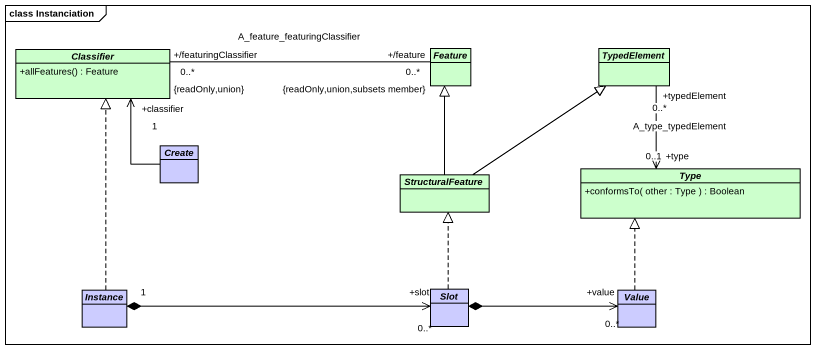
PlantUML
@startuml
mainframe class Instanciation
hide circle
hide empty members
skinparam classAttributeIconSize 0
abstract class Classifier #CCFFCC {
  +allFeatures() : Feature
}
abstract class Feature #CCFFCC
abstract class TypedElement #CCFFCC
abstract class "Create" as Create_ #CCCCFF
abstract class StructuralFeature #CCFFCC
abstract class Type #CCFFCC {
  +conformsTo( other : Type ) : Boolean
}
abstract class Instance #CCCCFF
abstract class Slot #CCCCFF
abstract class Value #CCCCFF
Classifier "+/featuringClassifier\n0..*\n{readOnly,union}" -right- "+/feature\n0..*\n{readOnly,union,subsets member}" Feature : A_feature_featuringClassifier
TypedElement "+typedElement\n0..*" --> "+type\n0..1" Type : A_type_typedElement
Create_ -up-> "+classifier\n1" Classifier
StructuralFeature -up-|> Feature
StructuralFeature -up-|> TypedElement
Instance .up.|> Classifier
Instance "1" *-right-> "+slot\n0..*" Slot
Slot .up.|> StructuralFeature
Slot *-right-> "+value\n0..*" Value
Value .up.|> Type
@enduml
